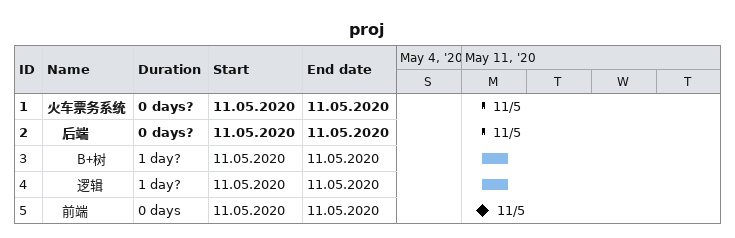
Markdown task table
proj

| ID | Level | Task | Duration | Start | Finish |
|---|---|---|---|---|---|
| 1 | 1 | **火车票务系统** | 0d? | 2020-05-11 | 2020-05-11 |
| 2 | 2 | **后端** | 0d? | 2020-05-11 | 2020-05-11 |
| 3 | 3 | B+树 | 1d? | 2020-05-11 | 2020-05-11 |
| 4 | 3 | 逻辑 | 1d? | 2020-05-11 | 2020-05-11 |
| 5 | 2 | 前端 | 0d | 2020-05-11 | 2020-05-11 |
